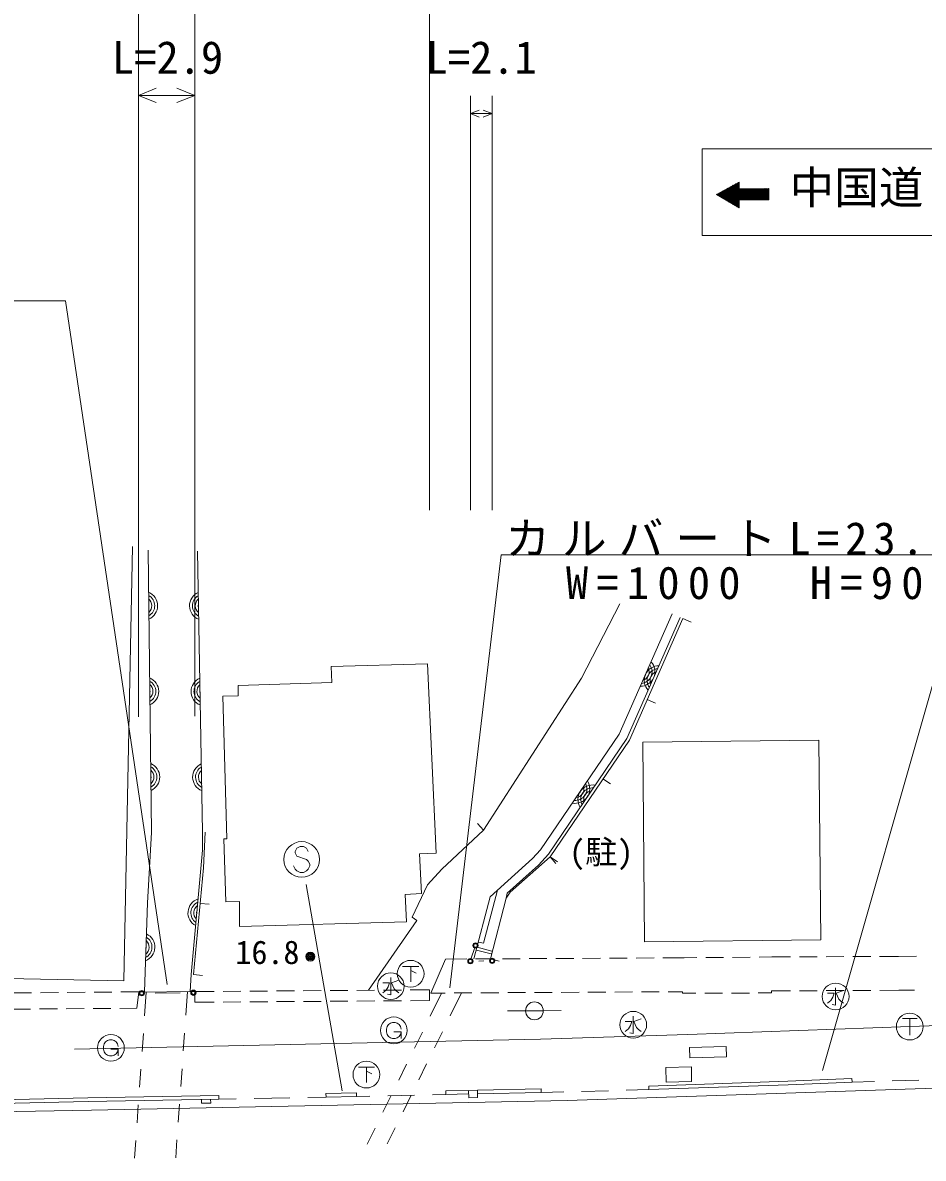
# Model space of a CAD drawing. Units: millimetres, scale not verified. Extents: x 40000 to 680000, y 20000 to 380000.
# Drawn here: x 403754 to 454243, y 277771 to 341390 of the extents above; entities that cross this region are included whole.
import ezdxf
from ezdxf.enums import TextEntityAlignment as Align

# ---------------------------------------------------------------- set-up
doc = ezdxf.new("R2010")
doc.units = ezdxf.units.MM
doc.header["$LTSCALE"] = 1000
for name, color, linetype, lineweight in [('M-BGD', 7, 'Continuous', 13), ('M-BGD-EXST', 7, 'Continuous', 13), ('M-BMK-OTRS', 5, 'Continuous', 13), ('M-STR-HTXT', 7, 'Continuous', 13), ('M-STR-STR1', 1, 'Continuous', 13), ('M-STR-STRC', 7, 'Continuous', 13)]:
    doc.layers.add(name, color=color, linetype=linetype, lineweight=lineweight)
doc.layers.add('M-BMK-HTXT', color=7, linetype='Continuous')
doc.styles.add('ＭＳ ゴシック', font='')
doc.styles.get('ＭＳ ゴシック').set_extended_font_data('MS Gothic')

msp = doc.modelspace()

# ---------------------------------------------------------------- linework, layer by layer
at = {"layer": 'M-BGD'}
for p, q in [((410976, 296016), (410780, 311849)), ((413546, 311792), (413838, 296041)), ((440763, 308011), (441221, 307810)), ((438768, 303473), (439226, 303272)), ((436286, 299022), (436700, 298741)), ((429593, 296156), (429252, 296522)), ((433318, 294658), (433731, 294377)), ((433318, 294658), (433650, 294284)), ((413706, 292053), (414204, 292007)), ((429084, 289526), (428904, 288978)), ((429239, 289597), (430060, 289381)), ((427449, 288932), (426633, 287027)), ((428646, 288938), (427449, 288932)), ((430146, 288946), (429146, 288941)), ((429197, 289437), (430018, 289221)), ((429988, 288945), (430472, 288821)), ((431646, 288954), (430646, 288949)), ((433146, 288962), (432146, 288957)), ((434646, 288971), (433646, 288965)), ((436146, 288979), (435146, 288973)), ((437646, 288987), (436646, 288981)), ((439146, 288995), (438146, 288990)), ((440843, 289004), (439646, 288998)), ((441542, 289011), (440843, 289004)), ((443042, 289024), (442042, 289015)), ((444542, 289037), (443542, 289028)), ((445742, 289048), (445042, 289042)), ((446796, 289053), (445742, 289048)), ((448296, 289061), (447296, 289056)), ((449796, 289069), (448796, 289063)), ((451296, 289076), (450296, 289071)), ((452851, 289084), (451796, 289079)), ((453864, 289092), (452851, 289084)), ((429321, 288820), (429600, 288825)), ((413331, 288063), (413829, 288016)), ((403253, 287036), (404253, 287045)), ((404753, 287049), (405753, 287058)), ((406253, 287063), (407253, 287072)), ((407753, 287076), (408753, 287085)), ((409253, 287090), (410264, 287099)), ((410264, 287099), (410149, 286173)), ((413402, 287112), (410238, 287082)), ((411177, 287029), (412573, 287040)), ((414483, 287120), (413402, 287112)), ((413402, 287112), (413406, 286512)), ((415983, 287131), (414983, 287124)), ((417483, 287142), (416483, 287135)), ((418983, 287153), (417983, 287146)), ((420483, 287164), (419483, 287157)), ((421983, 287175), (420983, 287168)), ((423483, 287186), (422483, 287179)), ((424983, 287197), (423983, 287190)), ((426563, 287209), (425483, 287201)), ((426563, 287209), (426568, 286609)), ((427235, 287030), (426600, 285740)), ((427442, 287031), (426633, 287027)), ((428352, 287036), (427724, 285759)), ((428942, 287040), (427942, 287034)), ((430442, 287048), (429442, 287042)), ((431942, 287056), (430942, 287050)), ((433442, 287064), (432442, 287059)), ((434942, 287072), (433942, 287067)), ((436442, 287080), (435442, 287075)), ((437942, 287088), (436942, 287083)), ((439442, 287097), (438442, 287091)), ((440751, 287104), (439942, 287099)), ((440746, 287017), (440751, 287104)), ((441490, 287020), (440746, 287017)), ((442990, 287026), (441990, 287022)), ((444490, 287031), (443490, 287028)), ((445733, 287036), (444990, 287033)), ((445733, 287036), (445734, 287148)), ((446799, 287153), (445734, 287148)), ((448298, 287161), (447298, 287156)), ((449798, 287169), (448798, 287163)), ((451298, 287176), (450298, 287171)), ((452863, 287184), (451798, 287179)), ((453754, 287191), (452863, 287184)), ((414487, 286520), (413406, 286512)), ((415987, 286531), (414987, 286524)), ((417487, 286542), (416487, 286535)), ((418987, 286553), (417987, 286546)), ((420487, 286564), (419487, 286557)), ((421987, 286575), (420987, 286568)), ((423487, 286586), (422487, 286579)), ((424987, 286597), (423987, 286590)), ((426568, 286609), (425487, 286601)), ((403199, 286128), (404199, 286134)), ((404699, 286138), (405699, 286144)), ((406199, 286148), (407199, 286154)), ((407699, 286157), (408699, 286164)), ((409199, 286167), (410149, 286173)), ((431941, 286029), (430941, 286023)), ((431941, 286032), (432941, 286032)), ((432941, 286037), (433941, 286047)), ((426158, 284843), (425717, 283946)), ((427282, 284862), (426841, 283965)), ((425275, 283049), (424833, 282152)), ((426399, 283068), (425957, 282170)), ((450239, 282232), (450247, 282032)), ((451498, 282073), (450247, 282032)), ((453997, 282156), (452497, 282106)), ((414742, 281288), (414746, 281088)), ((420759, 281199), (419736, 281179)), ((422459, 281438), (420754, 281399)), ((420754, 281399), (420759, 281199)), ((422463, 281238), (420759, 281199)), ((422459, 281438), (422463, 281238)), ((423223, 281255), (422463, 281238)), ((424392, 281254), (423950, 280357)), ((425723, 281312), (424223, 281278)), ((425516, 281273), (425074, 280376)), ((427483, 281352), (426722, 281335)), ((428748, 281577), (427479, 281552)), ((427479, 281552), (427483, 281352)), ((428752, 281377), (427483, 281352)), ((428748, 281577), (428747, 281544)), ((429247, 281586), (429245, 281560)), ((432812, 281654), (429247, 281586)), ((432815, 281454), (429251, 281386)), ((432812, 281654), (432815, 281454)), ((434090, 281488), (432815, 281454)), ((436589, 281556), (435089, 281515)), ((438862, 281617), (437588, 281583)), ((438856, 281817), (438862, 281617)), ((415729, 281105), (414746, 281088)), ((417712, 281138), (416729, 281121)), ((418736, 281158), (417712, 281138)), ((423509, 279460), (423067, 278563)), ((424632, 279479), (424191, 278582))]:
    msp.add_line(p, q, dxfattribs=at)
for points in [[(380887, 314111), (380805, 309976), (396265, 309668), (396105, 301633), (397549, 301604), (397444, 296322), (395575, 296359), (395503, 292734), (397371, 292697), (397277, 287960), (409430, 287717), (409915, 312054)], [(429593, 296156), (435085, 304672), (437239, 308826)], [(432791, 295058), (437191, 301525), (440159, 308277)], [(440617, 308076), (437630, 301282), (433232, 294817)], [(433318, 294658), (437771, 301204), (440763, 308011)], [(425998, 294823), (426102, 292605), (425204, 292545), (425275, 291024), (415901, 290748), (415908, 292148), (415134, 292145), (415025, 295668), (415201, 295674), (414967, 303652), (415842, 303678), (415824, 304263), (421083, 304418), (421056, 305316), (426442, 305474)], [(425998, 294823), (426939, 294867), (426442, 305474)], [(410580, 287099), (410749, 292080), (410976, 296016)], [(413838, 296041), (413833, 295042), (413205, 288060), (413151, 287110)], [(413331, 288063), (413894, 294049), (413983, 296042)], [(429593, 296156), (427246, 293972), (426439, 293084), (425587, 291281)], [(429050, 288940), (429965, 292425), (432337, 294563), (432791, 295058)], [(433232, 294817), (432665, 294199), (430914, 292629), (430862, 292338), (429987, 288942)], [(429988, 288945), (430862, 292338), (431079, 292671), (433318, 294658)], [(429315, 289887), (429590, 289815), (430372, 292790)], [(425587, 291281), (425856, 291084), (423142, 287184)], [(450239, 282232), (446653, 282086), (438856, 281817)], [(450247, 282032), (446661, 281886), (438862, 281617)], [(414742, 281288), (407413, 281158), (396765, 280911)], [(414746, 281088), (407417, 280958), (396769, 280711)], [(413774, 281071), (413778, 280854), (414292, 280859), (414288, 281080)]]:
    msp.add_lwpolyline(points, dxfattribs=at)
for points in [[(438511, 301090), (438622, 289899), (448492, 290017), (448380, 301189)], [(441144, 283969), (443183, 284034), (443201, 283460), (441162, 283395)], [(439818, 282860), (441241, 282887), (441257, 282071), (439834, 282043)], [(429257, 281179), (428759, 281163), (428747, 281544), (429245, 281560)]]:
    msp.add_lwpolyline(points, close=True, dxfattribs=at)
for centre, radius in [((429138, 289691), 150), ((429138, 289691), 120), ((429138, 289691), 100), ((419876, 289071), 250), ((419876, 289071), 204), ((419876, 289071), 159), ((419876, 289071), 114), ((419876, 289071), 68.2), ((419876, 289071), 22.7), ((428850, 288813), 150), ((428850, 288813), 120), ((428850, 288813), 100), ((430071, 288832), 150), ((430071, 288832), 120), ((430071, 288832), 100), ((410427, 287022), 150), ((410427, 287022), 120), ((410427, 287022), 100), ((413323, 287047), 150), ((413323, 287047), 120), ((413323, 287047), 100), ((432441, 286032), 500)]:
    msp.add_circle(centre, radius, dxfattribs=at)
for centre, radius, start, end in [((410506, 308728), 812, 293.33193, 68.0922), ((410506, 308728), 650, 299.44772, 61.97641), ((413916, 308722), 812, 113.68185, 248.44212), ((413916, 308722), 650, 119.79764, 242.32633), ((410506, 308728), 488, 310.58041, 50.84373), ((410506, 308728), 325, 344.7697, 16.65444), ((413916, 308722), 488, 130.93033, 231.19364), ((413916, 308722), 325, 165.11962, 197.00435), ((438389, 305027), 812, 268.88849, 43.64876), ((438389, 305027), 650, 275.00428, 37.53297), ((438389, 305027), 488, 286.13696, 26.40028), ((439410, 304553), 812, 88.88849, 223.64876), ((438389, 305027), 325, 320.32625, 352.21099), ((439410, 304553), 650, 95.00428, 217.53297), ((439410, 304553), 488, 106.13696, 206.40028), ((439410, 304553), 325, 140.32625, 172.21099), ((410566, 303929), 812, 293.33193, 68.0922), ((410566, 303929), 650, 299.44772, 61.97641), ((410566, 303929), 488, 310.58041, 50.84373), ((414005, 303922), 812, 113.68185, 248.44212), ((414005, 303922), 650, 119.79764, 242.32633), ((414005, 303922), 488, 130.93033, 231.19364), ((410566, 303929), 325, 344.7697, 16.65444), ((414005, 303922), 325, 165.11962, 197.00435), ((410625, 299129), 812, 293.33193, 68.0922), ((410625, 299129), 650, 299.44772, 61.97641), ((414094, 299123), 812, 113.68185, 248.44212), ((414094, 299123), 650, 119.79764, 242.32633), ((410625, 299129), 488, 310.58041, 50.84373), ((410625, 299129), 325, 344.7697, 16.65444), ((414094, 299123), 488, 130.93033, 231.19364), ((414094, 299123), 325, 165.11962, 197.00435), ((434733, 298467), 812, 258.39288, 33.15315), ((434733, 298467), 650, 264.50867, 27.03736), ((434733, 298467), 488, 275.64136, 15.90467), ((435690, 297874), 812, 78.39288, 213.15315), ((435690, 297874), 650, 84.50867, 207.03736), ((434733, 298467), 325, 309.83065, 341.71538), ((435690, 297874), 488, 95.64136, 195.90467), ((435690, 297874), 325, 129.83065, 161.71538), ((413830, 291523), 812, 107.48204, 242.24231), ((413830, 291523), 650, 113.59783, 236.12652), ((413830, 291523), 488, 124.73052, 224.99384), ((413830, 291523), 325, 158.91981, 190.80455), ((410352, 289600), 812, 290.67695, 65.43722), ((410352, 289600), 650, 296.79274, 59.32143), ((410352, 289600), 488, 307.92543, 48.18874), ((410352, 289600), 325, 342.11472, 13.99945)]:
    msp.add_arc(centre, radius, start, end, dxfattribs=at)
at = {"layer": 'M-BGD-EXST'}
for p, q in [((425054, 288524), (425954, 288524)), ((425504, 288524), (425504, 287661)), ((425504, 288299), (425804, 288149)), ((423941, 287600), (424316, 287600)), ((424316, 287600), (424241, 287375)), ((424391, 287900), (424391, 286925)), ((424841, 287750), (424428, 287600)), ((424428, 287600), (424578, 287263)), ((424128, 287188), (423941, 287038)), ((424241, 287375), (424128, 287188)), ((424391, 286925), (424203, 286963)), ((424578, 287263), (424691, 287150)), ((424691, 287150), (424841, 287038)), ((448878, 287025), (449253, 287025)), ((449253, 287025), (449178, 286800)), ((449328, 287325), (449328, 286350)), ((449778, 287175), (449366, 287025)), ((449366, 287025), (449516, 286687)), ((449066, 286612), (448878, 286462)), ((449178, 286800), (449066, 286612)), ((449328, 286350), (449141, 286387)), ((449516, 286687), (449628, 286575)), ((449628, 286575), (449778, 286462)), ((437981, 285738), (437981, 284763)), ((424183, 285162), (424145, 285012)), ((424258, 285275), (424183, 285162)), ((424370, 285350), (424258, 285275)), ((424483, 285387), (424370, 285350)), ((424633, 285387), (424483, 285387)), ((424745, 285350), (424633, 285387)), ((424858, 285275), (424745, 285350)), ((424933, 285162), (424858, 285275)), ((424970, 285012), (424933, 285162)), ((437531, 285438), (437906, 285438)), ((437719, 285026), (437531, 284876)), ((437831, 285213), (437719, 285026)), ((437906, 285438), (437831, 285213)), ((438431, 285588), (438019, 285438)), ((438019, 285438), (438169, 285101)), ((438169, 285101), (438281, 284988)), ((453069, 285598), (453894, 285598)), ((453482, 285598), (453482, 284661)), ((408623, 284407), (408511, 284369)), ((408773, 284407), (408623, 284407)), ((408886, 284369), (408773, 284407)), ((424145, 285012), (424145, 284862)), ((424145, 284862), (424183, 284712)), ((424183, 284712), (424258, 284600)), ((424258, 284600), (424370, 284525)), ((424370, 284525), (424483, 284487)), ((424483, 284487), (424633, 284487)), ((424558, 284862), (424970, 284862)), ((424633, 284487), (424745, 284525)), ((424745, 284525), (424858, 284600)), ((424858, 284600), (424933, 284712)), ((424933, 284712), (424970, 284862)), ((424970, 284862), (424970, 284487)), ((437981, 284763), (437794, 284801)), ((438281, 284988), (438431, 284876)), ((408323, 284182), (408286, 284032)), ((408286, 284032), (408286, 283882)), ((408286, 283882), (408323, 283732)), ((408398, 284294), (408323, 284182)), ((408511, 284369), (408398, 284294)), ((408698, 283882), (409111, 283882)), ((408998, 284294), (408886, 284369)), ((409073, 284182), (408998, 284294)), ((409111, 284032), (409073, 284182)), ((409073, 283732), (409111, 283882)), ((409111, 283882), (409111, 283507)), ((408323, 283732), (408398, 283619)), ((408398, 283619), (408511, 283544)), ((408511, 283544), (408623, 283507)), ((408623, 283507), (408773, 283507)), ((408773, 283507), (408886, 283544)), ((408886, 283544), (408998, 283619)), ((408998, 283619), (409073, 283732)), ((422571, 282872), (423471, 282872)), ((423021, 282872), (423021, 282010)), ((423021, 282647), (423321, 282497))]:
    msp.add_line(p, q, dxfattribs=at)
for centre in [(425504, 288111), (424391, 287413), (449328, 286837), (424558, 284937), (437981, 285251), (453482, 285148), (408698, 283957), (423021, 282460)]:
    msp.add_circle(centre, 750, dxfattribs=at)
at = {"layer": 'M-BMK-OTRS'}
msp.add_line((397248, 280265), (407611, 280474), dxfattribs=at)
for points in [[(406659, 283890), (423056, 284235), (432790, 284453), (441045, 284700), (453482, 285148), (465309, 285571), (468058, 285648), (471375, 285755), (507398, 286504), (511500, 286602), (517016, 286840), (519462, 287033), (522652, 287455)], [(407611, 280474), (434271, 281011), (464938, 282033), (475601, 282337), (487245, 282568), (504441, 282906), (511993, 283070), (516054, 283238), (520444, 283563), (523211, 283933)]]:
    msp.add_lwpolyline(points, dxfattribs=at)
at = {"layer": 'M-STR-HTXT'}
for p, q in [((410238, 302504), (410238, 351280)), ((413402, 302535), (413402, 351280)), ((426563, 314076), (426563, 351280)), ((410238, 337315), (411238, 337715)), ((410238, 337315), (413402, 337315)), ((410238, 337315), (411238, 336915)), ((413402, 337315), (412402, 337715)), ((413402, 337315), (412402, 336915)), ((428850, 314076), (428850, 337296)), ((430071, 314076), (430071, 337296)), ((428850, 336296), (429350, 336496)), ((428850, 336296), (430071, 336296)), ((428850, 336296), (429350, 336096)), ((430071, 336296), (429571, 336496)), ((430071, 336296), (429571, 336096)), ((406156, 325815), (365156, 325815)), ((411859, 287502), (406156, 325815))]:
    msp.add_line(p, q, dxfattribs=at)
msp.add_lwpolyline([(427698, 287329), (430580, 311571), (456006, 311571)], dxfattribs=at)
at = {"layer": 'M-STR-STR1'}
for p, q in [((410589, 285751), (410684, 287086)), ((412897, 285783), (412992, 287108)), ((410448, 283756), (410519, 284753)), ((412756, 283788), (412827, 284785)), ((410306, 281761), (410377, 282758)), ((412614, 281793), (412685, 282790)), ((410165, 279766), (410235, 280763)), ((412473, 279798), (412543, 280795)), ((410023, 277771), (410094, 278768)), ((412331, 277803), (412402, 278800))]:
    msp.add_line(p, q, dxfattribs=at)
at = {"layer": 'M-STR-STRC'}
for p, q in [((443280, 332115), (442844, 331644)), ((443431, 332197), (442893, 331616)), ((443582, 332280), (442941, 331587)), ((443734, 332363), (442989, 331559)), ((443885, 332446), (443038, 331530)), ((443919, 332402), (443086, 331502)), ((443919, 332321), (443134, 331474)), ((443919, 332241), (443183, 331445)), ((443919, 332160), (443231, 331417)), ((443943, 331475), (443262, 332105)), ((444023, 331475), (443313, 332133)), ((444104, 331475), (443364, 332160)), ((444185, 331475), (443414, 332188)), ((444265, 331475), (443465, 332216)), ((444346, 331475), (443516, 332244)), ((444426, 331475), (443566, 332271)), ((444507, 331475), (443617, 332299)), ((443919, 332094), (443668, 332327)), ((443919, 332169), (443718, 332355)), ((443919, 332243), (443769, 332382)), ((443919, 332318), (443820, 332410)), ((443919, 332392), (443870, 332438)), ((445349, 332094), (444777, 331475)), ((445424, 332094), (444852, 331475)), ((445499, 332094), (444926, 331475)), ((445573, 332094), (445001, 331475)), ((445579, 331901), (445370, 332094)), ((445579, 331975), (445451, 332094)), ((445579, 332050), (445531, 332094)), ((442675, 331784), (442651, 331758)), ((442705, 331726), (442655, 331772)), ((442827, 331866), (442700, 331729)), ((442926, 331596), (442705, 331800)), ((442978, 331949), (442748, 331701)), ((443147, 331466), (442756, 331828)), ((443129, 332032), (442796, 331672)), ((443368, 331336), (442807, 331856)), ((443589, 331206), (442857, 331883)), ((443810, 331076), (442908, 331911)), ((443918, 331051), (442959, 331939)), ((443918, 331125), (443009, 331966)), ((443919, 331199), (443060, 331994)), ((443919, 331274), (443111, 332022)), ((443919, 331348), (443161, 332050)), ((443919, 331422), (443212, 332077)), ((443929, 332090), (443279, 331388)), ((444004, 332090), (443328, 331360)), ((444078, 332091), (443376, 331332)), ((444153, 332091), (443424, 331303)), ((444228, 332091), (443472, 331275)), ((444303, 332091), (443521, 331246)), ((444377, 332091), (443569, 331218)), ((444452, 332092), (443617, 331190)), ((444588, 331475), (443923, 332090)), ((444527, 332092), (443957, 331475)), ((444668, 331475), (444004, 332090)), ((444602, 332092), (444031, 331475)), ((444749, 331475), (444084, 332091)), ((444676, 332092), (444106, 331475)), ((444829, 331475), (444164, 332091)), ((444751, 332092), (444180, 331475)), ((444910, 331475), (444245, 332091)), ((444826, 332092), (444255, 331475)), ((444991, 331475), (444325, 332091)), ((444901, 332093), (444330, 331475)), ((444975, 332093), (444404, 331475)), ((445071, 331475), (444406, 332091)), ((445050, 332093), (444479, 331475)), ((445152, 331475), (444486, 332092)), ((445125, 332093), (444553, 331475)), ((445232, 331475), (444566, 332092)), ((445200, 332093), (444628, 331475)), ((445313, 331475), (444647, 332092)), ((445274, 332093), (444703, 331475)), ((445394, 331475), (444727, 332092)), ((445474, 331475), (444808, 332092)), ((445555, 331475), (444888, 332093)), ((445579, 331527), (444968, 332093)), ((445579, 331602), (445049, 332093)), ((445579, 332019), (445075, 331475)), ((445579, 331677), (445129, 332093)), ((445579, 331939), (445150, 331475)), ((445579, 331751), (445209, 332093)), ((445579, 331858), (445225, 331475)), ((445579, 331826), (445290, 332093)), ((445579, 331778), (445299, 331475)), ((445579, 331697), (445374, 331475)), ((445579, 331617), (445448, 331475)), ((445579, 331536), (445523, 331475)), ((443919, 331435), (443666, 331161)), ((443919, 331354), (443714, 331133)), ((443919, 331274), (443762, 331104)), ((443919, 331193), (443811, 331076)), ((443918, 331112), (443859, 331048)), ((443918, 331031), (443907, 331019)), ((448583, 282682), (459699, 321586)), ((419305, 295240), (419123, 295149)), ((419487, 295240), (419305, 295240)), ((419669, 295149), (419487, 295240)), ((419123, 295149), (419033, 294967)), ((419033, 294967), (419033, 294876)), ((419033, 294876), (419123, 294694)), ((419123, 294694), (419669, 294512)), ((419760, 294967), (419669, 295149)), ((419033, 293967), (418942, 294149)), ((419123, 293876), (419033, 293967)), ((419669, 294512), (419760, 294421)), ((419760, 293967), (419669, 293876)), ((419760, 294421), (419851, 294240)), ((419851, 294149), (419760, 293967)), ((419851, 294240), (419851, 294149)), ((419305, 293785), (419123, 293876)), ((419487, 293785), (419305, 293785)), ((419669, 293876), (419487, 293785)), ((421669, 281553), (419642, 293117))]:
    msp.add_line(p, q, dxfattribs=at)
for points in [[(455246, 329468), (441841, 329468), (441841, 334328), (455246, 334328)], [(443919, 332090), (443919, 332464), (442640, 331764), (443918, 331013), (443920, 331475), (445579, 331475), (445579, 332094)]]:
    msp.add_lwpolyline(points, close=True, dxfattribs=at)
msp.add_circle((419396, 294512), 1000, dxfattribs=at)

# ---------------------------------------------------------------- texts
at = {"layer": 'M-BGD', "style": 'ＭＳ ゴシック'}
msp.add_text('(駐)', height=1320, dxfattribs=at).set_placement((436187, 294929), align=Align.MIDDLE_CENTER)
at = {"layer": 'M-BMK-HTXT', "style": 'ＭＳ ゴシック'}
msp.add_text('16.8', height=1320, dxfattribs=at).set_placement((415678, 288258), align=Align.BOTTOM_LEFT)
at = {"layer": 'M-STR-HTXT', "style": 'ＭＳ ゴシック'}
for s, p in [('L=2.9', (411875, 337982)), ('L=2.1', (429460, 337982))]:
    msp.add_text(s, height=1833, dxfattribs=at).set_placement(p, align=Align.BOTTOM_CENTER)
at = {"layer": 'M-STR-HTXT', "char_height": 1833, "attachment_point": 8, "style": 'ＭＳ ゴシック'}
for s, insert in [('\\T1.27;カルバートL=23.9', (443506, 311509)), ('\\T1.37;W=1000\u3000H=900', (445317, 309071))]:
    msp.add_mtext(s, dxfattribs=dict(at, insert=insert))
at = {"layer": 'M-STR-STRC', "style": 'ＭＳ ゴシック'}
msp.add_text('中国道', height=1833, dxfattribs=at).set_placement((450498, 330691), align=Align.BOTTOM_CENTER)

doc.saveas('drawing.dxf')
